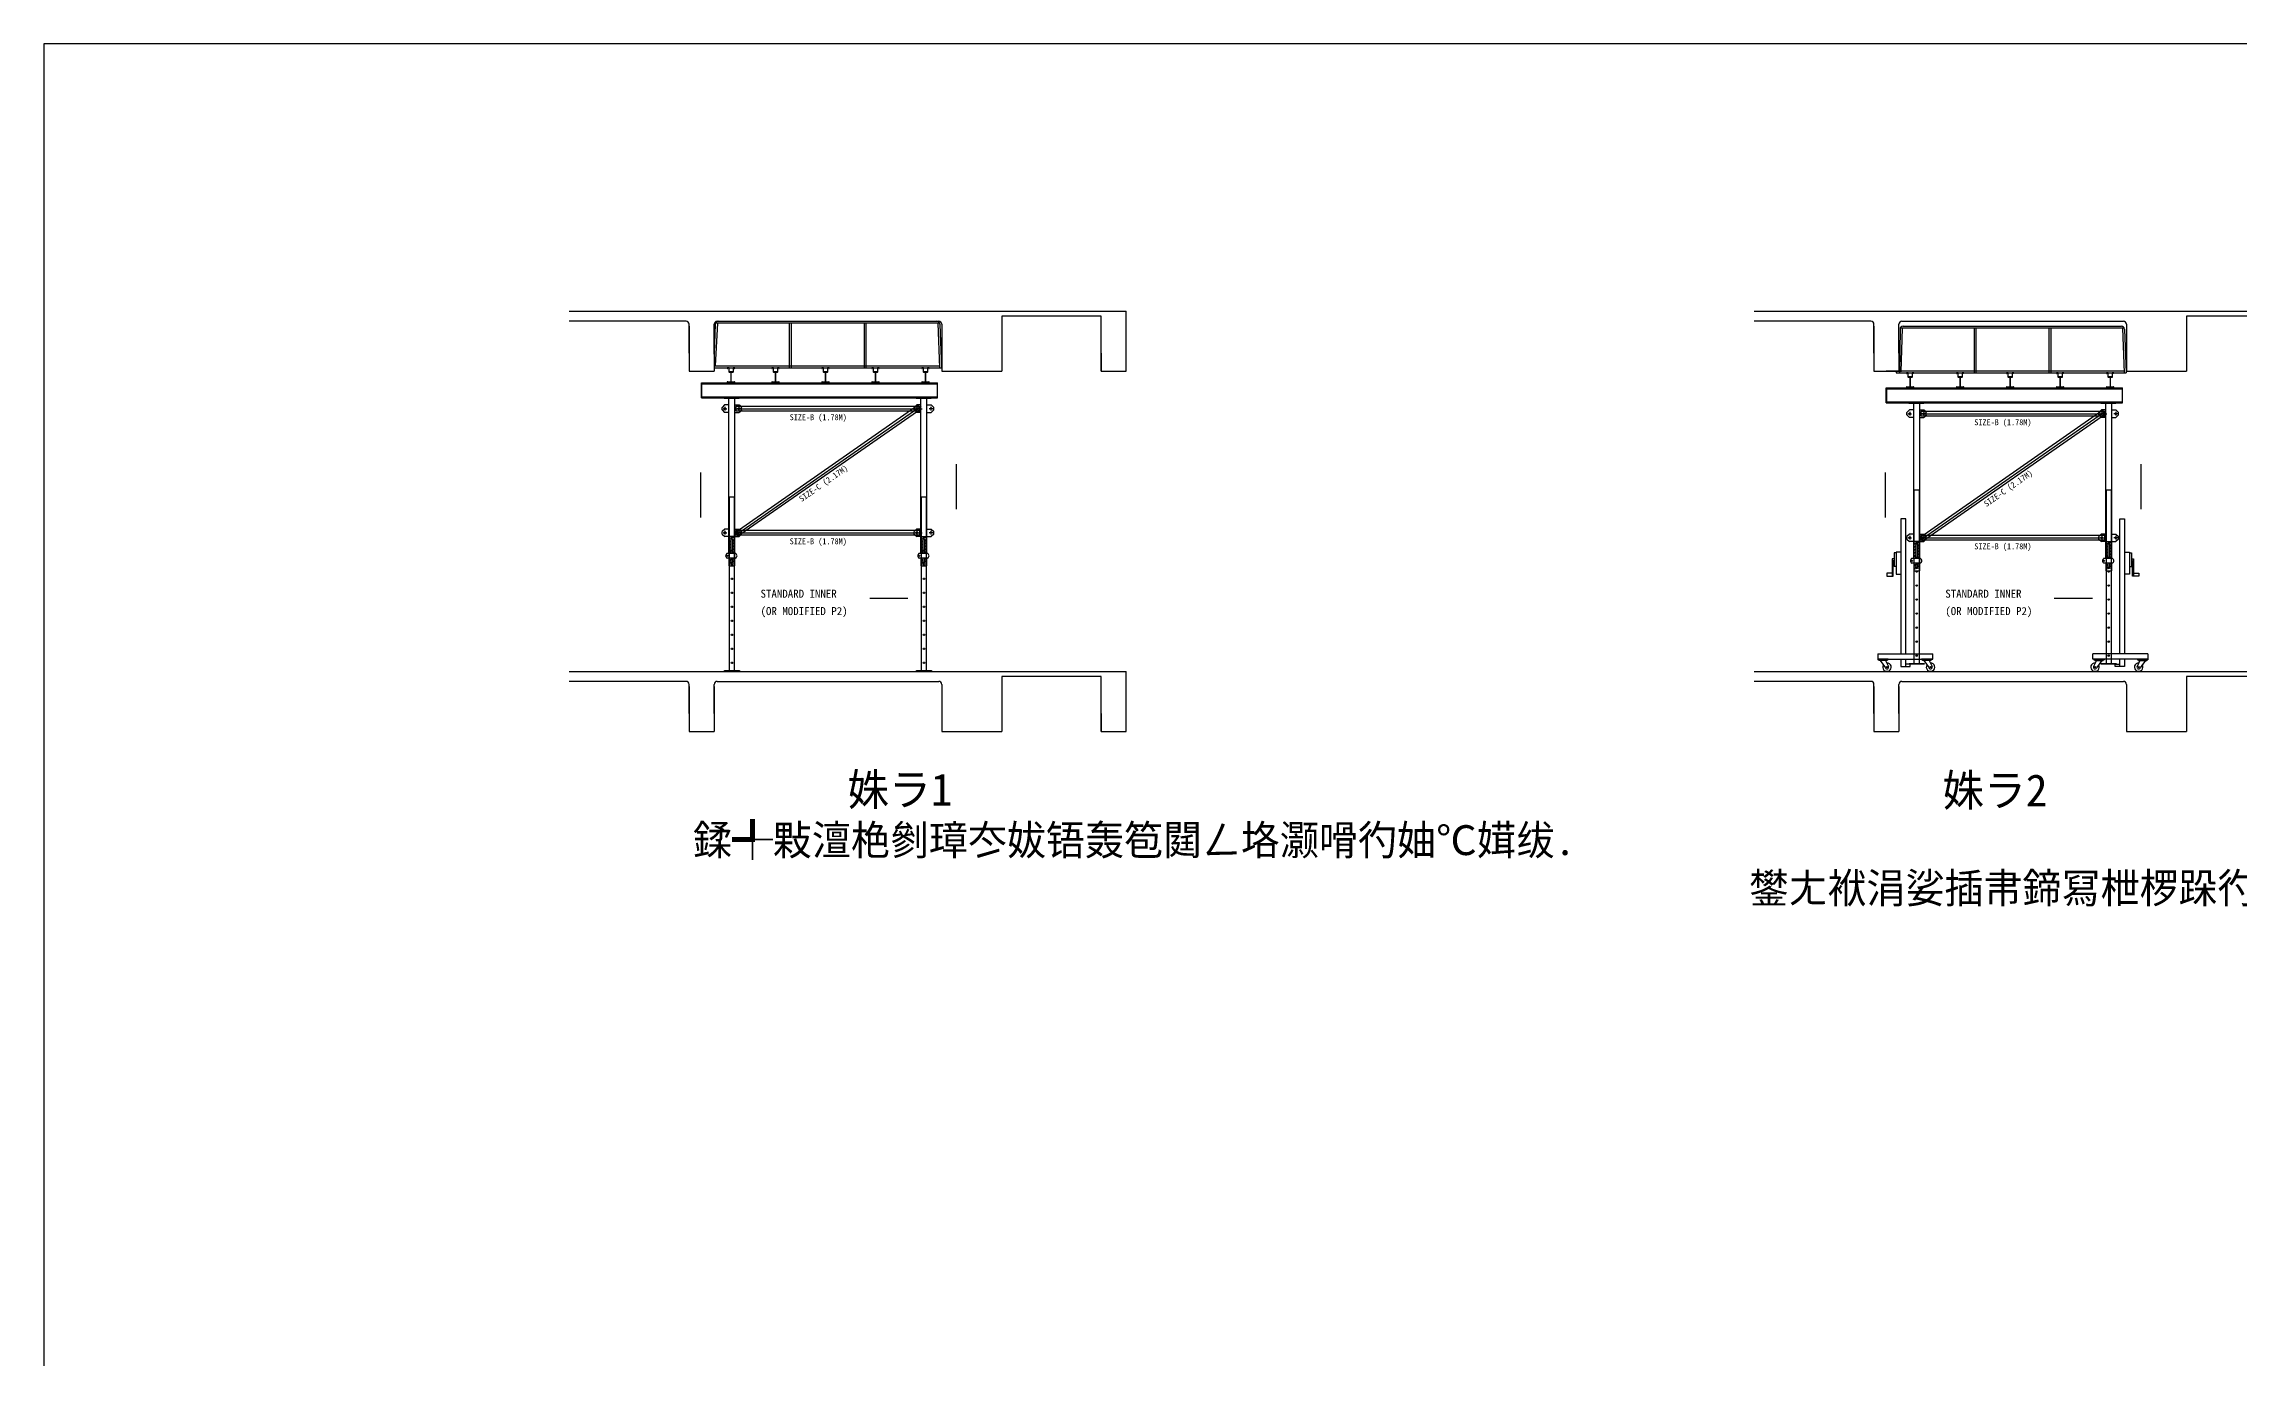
# Model space of a CAD drawing. Header units: metres. Extents: x 0 to 302, y 0 to 210.
# Drawn here: x 0 to 175.5, y 105 to 210 of the extents above; entities that cross this region are included whole.
import ezdxf

# ---------------------------------------------------------------- set-up
doc = ezdxf.new("R2010")
doc.units = ezdxf.units.M
for name, color, linetype in [(' ', 7, 'Continuous'), ('1', 7, 'Continuous'), ('120', 7, 'Continuous'), ('2', 7, 'Continuous'), ('3', 7, 'Continuous'), ('38536', 7, 'Continuous'), ('6', 7, 'Continuous'), ('7', 7, 'Continuous')]:
    doc.layers.add(name, color=color, linetype=linetype)

msp = doc.modelspace()

# ---------------------------------------------------------------- linework, layer by layer
at = {"layer": ' '}
for p, q in [((42.02, 188.63), (86.56, 188.63)), ((51.37, 187.83), (42.02, 187.83)), ((53.85, 187.83), (71.57, 187.83)), ((84.57, 188.23), (76.61, 188.23)), ((76.61, 188.23), (76.61, 183.83)), ((84.57, 183.83), (84.57, 188.23)), ((86.56, 183.83), (86.56, 188.63)), ((136.78, 188.63), (181.32, 188.63)), ((136.78, 188.63), (174.57, 188.63)), ((146.13, 187.83), (136.78, 187.83)), ((148.61, 187.83), (166.33, 187.83)), ((179.33, 188.23), (171.37, 188.23)), ((174.57, 188.23), (171.37, 188.23)), ((171.37, 188.23), (171.37, 183.83)), ((51.61, 185.27), (51.61, 187.59)), ((51.61, 187.43), (51.61, 185.27)), ((53.7, 187.6), (53.6, 185.26)), ((53.61, 185.27), (53.61, 187.59)), ((53.61, 187.43), (53.61, 185.27)), ((53.87, 187.67), (53.69, 184.25)), ((71.81, 187.59), (71.81, 183.83)), ((146.37, 185.27), (146.37, 187.59)), ((146.37, 187.43), (146.37, 185.27)), ((166.57, 187.59), (166.57, 183.83)), ((51.61, 185.27), (51.61, 183.83)), ((53.62, 185.4), (53.6, 184.11)), ((53.6, 185.26), (53.6, 183.83)), ((84.57, 185.27), (84.57, 183.83)), ((146.37, 185.27), (146.37, 183.83)), ((148.37, 185.27), (148.37, 183.83)), ((51.61, 183.83), (53.6, 183.83)), ((53.6, 184.11), (53.73, 184.11)), ((71.81, 183.83), (76.61, 183.83)), ((84.57, 183.83), (86.56, 183.83)), ((146.37, 183.83), (148.36, 183.83)), ((166.57, 183.83), (171.37, 183.83)), ((54.79, 170.61), (54.79, 168.27)), ((55.27, 170.61), (54.79, 170.61)), ((55.27, 168.27), (55.27, 170.61)), ((148.53, 169.36), (148.14, 169.36)), ((148.14, 169.36), (148.14, 167.59)), ((149.55, 170.21), (149.55, 167.87)), ((150.03, 170.21), (149.55, 170.21)), ((150.03, 167.87), (150.03, 170.21)), ((166.42, 169.36), (166.82, 169.36)), ((166.82, 169.36), (166.82, 167.59)), ((54.79, 168.27), (55.27, 168.27)), ((148.14, 167.59), (148.53, 167.59)), ((149.55, 167.87), (150.03, 167.87)), ((166.82, 167.59), (166.42, 167.59)), ((42.02, 159.83), (86.56, 159.83)), ((42.02, 159.83), (79.81, 159.83)), ((86.56, 155.03), (86.56, 159.83)), ((136.78, 159.83), (174.57, 159.83)), ((136.78, 159.83), (181.32, 159.83)), ((136.78, 159.83), (174.57, 159.83)), ((146.69, 161.22), (151.07, 161.22)), ((146.69, 161.22), (146.69, 160.81)), ((146.69, 160.81), (151.07, 160.81)), ((149.28, 160.41), (148.91, 160.41)), ((148.91, 160.21), (149.28, 160.21)), ((149.28, 160.21), (149.28, 160.41)), ((151.07, 160.81), (151.07, 161.22)), ((168.27, 161.22), (163.89, 161.22)), ((163.89, 160.81), (163.89, 161.22)), ((168.27, 160.81), (163.89, 160.81)), ((165.67, 160.21), (165.67, 160.41)), ((165.67, 160.41), (166.04, 160.41)), ((166.04, 160.21), (165.67, 160.21)), ((168.27, 161.22), (168.27, 160.81)), ((51.37, 159.03), (42.02, 159.03)), ((51.61, 156.47), (51.61, 158.79)), ((51.61, 158.63), (51.61, 156.47)), ((53.61, 156.47), (53.61, 158.79)), ((53.61, 156.47), (53.61, 158.79)), ((53.61, 158.63), (53.61, 156.47)), ((53.61, 158.63), (53.61, 156.47)), ((53.61, 158.63), (53.61, 156.47)), ((53.85, 159.03), (71.57, 159.03)), ((53.85, 159.03), (71.57, 159.03)), ((71.81, 158.79), (71.81, 155.03)), ((71.81, 158.79), (71.81, 155.03)), ((84.57, 159.43), (76.61, 159.43)), ((79.81, 159.43), (76.61, 159.43)), ((76.61, 159.43), (76.61, 155.03)), ((84.57, 155.03), (84.57, 159.43)), ((146.13, 159.03), (136.78, 159.03)), ((146.37, 156.47), (146.37, 158.79)), ((146.37, 158.63), (146.37, 156.47)), ((148.37, 156.47), (148.37, 158.79)), ((148.37, 156.47), (148.37, 158.79)), ((148.37, 156.47), (148.37, 158.79)), ((148.37, 156.47), (148.37, 158.79)), ((148.37, 158.63), (148.37, 156.47)), ((148.37, 158.63), (148.37, 156.47)), ((148.37, 158.63), (148.37, 156.47)), ((148.37, 158.63), (148.37, 156.47)), ((148.37, 158.63), (148.37, 156.47)), ((148.61, 159.03), (166.33, 159.03)), ((148.61, 159.03), (166.33, 159.03)), ((148.61, 159.03), (166.33, 159.03)), ((166.57, 158.79), (166.57, 155.03)), ((166.57, 158.79), (166.57, 155.03)), ((166.57, 158.79), (166.57, 155.03)), ((179.33, 159.43), (171.37, 159.43)), ((174.57, 159.43), (171.37, 159.43)), ((174.57, 159.43), (171.37, 159.43)), ((171.37, 159.43), (171.37, 155.03)), ((51.61, 156.47), (51.61, 155.03)), ((53.6, 156.46), (53.6, 155.03)), ((84.57, 156.47), (84.57, 155.03)), ((146.37, 156.47), (146.37, 155.03)), ((148.36, 156.46), (148.36, 155.03)), ((51.61, 155.03), (53.6, 155.03)), ((71.81, 155.03), (76.61, 155.03)), ((84.57, 155.03), (86.56, 155.03)), ((146.37, 155.03), (148.36, 155.03)), ((166.57, 155.03), (171.37, 155.03))]:
    msp.add_line(p, q, dxfattribs=at)
for centre, radius, start, end in [((51.37, 187.59), 0.24, 0, 90), ((53.85, 187.59), 0.24, 90, 180), ((53.94, 187.59), 0.24, 90, 177.14), ((53.94, 187.59), 0.24, 90, 177.85), ((71.57, 187.59), 0.24, 0, 90), ((146.13, 187.59), 0.24, 0, 90), ((148.61, 187.59), 0.24, 90, 180), ((166.33, 187.59), 0.24, 0, 90), ((53.37, 185.27), 0.24, -17.45, 0), ((147.41, 160.17), 0.34, -211.99, 91.5), ((150.9, 160.17), 0.34, -211.99, 91.5), ((164.06, 160.17), 0.34, -271.5, 31.99), ((167.55, 160.17), 0.34, -271.5, 31.99), ((51.37, 158.79), 0.24, 0, 90), ((53.85, 158.79), 0.24, 90, 180), ((71.57, 158.79), 0.24, 0, 90), ((71.57, 158.79), 0.24, 0, 90), ((146.13, 158.79), 0.24, 0, 90), ((148.61, 158.79), 0.24, 90, 180), ((166.33, 158.79), 0.24, 0, 90), ((166.33, 158.79), 0.24, 0, 90), ((166.33, 158.79), 0.24, 0, 90)]:
    msp.add_arc(centre, radius, start, end, dxfattribs=at)
for p, q in [((297, 210), (0, 210)), ((0, 210), (0, 0))]:
    msp.add_line(p, q)
at = {"layer": '1'}
for p, q in [((54.65, 169.27), (55.32, 169.27)), ((55.32, 168.87), (54.65, 168.87)), ((70.01, 169.27), (70.68, 169.27)), ((70.68, 168.87), (70.01, 168.87)), ((149.41, 168.87), (150.08, 168.87)), ((164.77, 168.87), (165.44, 168.87)), ((150.08, 168.47), (149.41, 168.47)), ((165.44, 168.47), (164.77, 168.47))]:
    msp.add_line(p, q, dxfattribs=at)
for centre, start, end in [((54.75, 169.07), 116.26, 243.74), ((55.22, 169.07), -63.74, 63.74), ((70.11, 169.07), 116.26, 243.74), ((70.58, 169.07), -63.74, 63.74), ((149.51, 168.67), 116.26, 243.74), ((149.98, 168.67), -63.74, 63.74), ((164.87, 168.67), 116.26, 243.74), ((165.34, 168.67), -63.74, 63.74)]:
    msp.add_arc(centre, 0.22, start, end, dxfattribs=at)
at = {"layer": '120'}
for p, q in [((55.25, 180.83), (70.24, 180.83)), ((69.94, 181.11), (55.29, 170.91)), ((55.31, 170.72), (70.17, 181.06)), ((55.35, 181), (55.35, 180.66)), ((70.07, 181), (55.35, 181)), ((55.49, 170.63), (70.13, 180.83)), ((70.13, 180.83), (69.94, 181.11)), ((70.07, 180.66), (70.07, 181)), ((55.35, 180.66), (70.07, 180.66)), ((150.01, 180.43), (165, 180.43)), ((164.69, 180.71), (150.05, 170.51)), ((150.07, 170.32), (164.93, 180.66)), ((150.11, 180.6), (150.11, 180.26)), ((164.83, 180.6), (150.11, 180.6)), ((150.11, 180.26), (164.83, 180.26)), ((150.25, 170.23), (164.89, 180.43)), ((164.89, 180.43), (164.69, 180.71)), ((164.83, 180.26), (164.83, 180.6)), ((55.25, 170.91), (70.24, 170.91)), ((55.29, 170.91), (55.49, 170.63)), ((55.35, 171.08), (55.35, 170.74)), ((70.07, 171.08), (55.35, 171.08)), ((55.35, 170.74), (70.07, 170.74)), ((70.07, 170.74), (70.07, 171.08)), ((150.01, 170.51), (165, 170.51)), ((150.05, 170.51), (150.25, 170.23)), ((150.11, 170.68), (150.11, 170.34)), ((164.83, 170.68), (150.11, 170.68)), ((150.11, 170.34), (164.83, 170.34)), ((164.83, 170.34), (164.83, 170.68))]:
    msp.add_line(p, q, dxfattribs=at)
for centre in [(54.47, 180.83), (54.47, 180.83), (55.59, 180.83), (69.83, 180.83), (69.83, 180.83), (69.83, 180.83), (69.84, 180.83), (149.23, 180.43), (149.23, 180.43), (150.35, 180.43), (164.59, 180.43), (164.59, 180.43), (164.59, 180.43), (164.59, 180.43), (54.47, 170.91), (55.59, 170.91), (55.59, 170.91), (69.83, 170.91), (69.83, 170.91), (149.23, 170.51), (150.35, 170.51), (150.35, 170.51), (164.59, 170.51), (164.59, 170.51)]:
    msp.add_circle(centre, 0.07, dxfattribs=at)
at = {"layer": '2'}
for p, q in [((148.91, 172.03), (148.53, 172.03)), ((148.53, 172.03), (148.53, 161.22)), ((148.91, 161.22), (148.91, 172.03)), ((166.04, 161.22), (166.04, 172.03)), ((166.04, 172.03), (166.42, 172.03)), ((166.42, 172.03), (166.42, 161.22)), ((147.99, 168.83), (147.82, 168.83)), ((147.82, 168.83), (147.82, 167.69)), ((147.9, 167.45), (147.9, 168.7)), ((147.9, 168.7), (147.99, 168.7)), ((148.14, 169.31), (147.99, 169.31)), ((147.99, 169.31), (147.99, 168.22)), ((166.82, 169.31), (166.97, 169.31)), ((166.97, 169.31), (166.97, 168.22)), ((166.97, 168.83), (167.13, 168.83)), ((167.05, 168.7), (166.97, 168.7)), ((167.05, 167.45), (167.05, 168.7)), ((167.13, 168.83), (167.13, 167.69)), ((147.82, 167.69), (147.41, 167.69)), ((147.41, 167.69), (147.41, 167.45)), ((147.41, 167.45), (147.9, 167.45)), ((147.82, 167.69), (147.82, 167.45)), ((148.14, 168.22), (147.99, 168.22)), ((166.82, 168.22), (166.97, 168.22)), ((167.55, 167.45), (167.05, 167.45)), ((167.13, 167.69), (167.13, 167.45)), ((167.13, 167.69), (167.55, 167.69)), ((167.55, 167.69), (167.55, 167.45)), ((146.69, 160.81), (146.69, 160.76)), ((147.5, 160.81), (146.69, 160.81)), ((147.5, 160.76), (146.69, 160.76)), ((146.77, 160.76), (146.77, 160.71)), ((147.42, 160.71), (146.77, 160.71)), ((146.88, 160.71), (147.29, 160.11)), ((147.31, 160.71), (147.53, 160.23)), ((147.42, 160.76), (147.42, 160.71)), ((147.5, 160.81), (147.5, 160.76)), ((148.53, 160.81), (148.53, 160.21)), ((148.53, 160.21), (148.91, 160.21)), ((148.91, 160.21), (148.91, 160.81)), ((150.99, 160.81), (150.18, 160.81)), ((150.18, 160.81), (150.18, 160.76)), ((150.99, 160.76), (150.18, 160.76)), ((150.26, 160.76), (150.26, 160.71)), ((150.91, 160.71), (150.26, 160.71)), ((150.36, 160.71), (150.78, 160.11)), ((150.8, 160.71), (151.02, 160.23)), ((150.91, 160.76), (150.91, 160.71)), ((150.99, 160.81), (150.99, 160.76)), ((164.16, 160.71), (163.94, 160.23)), ((163.97, 160.81), (164.78, 160.81)), ((163.97, 160.81), (163.97, 160.76)), ((163.97, 160.76), (164.78, 160.76)), ((164.05, 160.76), (164.05, 160.71)), ((164.05, 160.71), (164.7, 160.71)), ((164.59, 160.71), (164.18, 160.11)), ((164.7, 160.76), (164.7, 160.71)), ((164.78, 160.81), (164.78, 160.76)), ((166.04, 160.21), (166.04, 160.81)), ((166.42, 160.21), (166.04, 160.21)), ((166.42, 160.81), (166.42, 160.21)), ((167.65, 160.71), (167.42, 160.23)), ((167.46, 160.81), (167.46, 160.76)), ((167.46, 160.81), (168.27, 160.81)), ((167.46, 160.76), (168.27, 160.76)), ((167.54, 160.76), (167.54, 160.71)), ((167.54, 160.71), (168.19, 160.71)), ((168.08, 160.71), (167.67, 160.11)), ((168.19, 160.76), (168.19, 160.71)), ((168.27, 160.81), (168.27, 160.76))]:
    msp.add_line(p, q, dxfattribs=at)
for centre in [(147.41, 160.17), (150.9, 160.17), (164.06, 160.17), (167.55, 160.17)]:
    msp.add_circle(centre, 0.04, dxfattribs=at)
for centre, radius, start, end in [((147.41, 160.17), 0.14, -153.71, 26.29), ((150.9, 160.17), 0.14, -153.71, 26.29), ((164.06, 160.17), 0.14, 153.71, 333.71), ((167.55, 160.17), 0.14, 153.71, 333.71), ((53.85, 158.79), 0.24, 90, 180), ((148.61, 158.79), 0.24, 90, 180), ((148.61, 158.79), 0.24, 90, 180)]:
    msp.add_arc(centre, radius, start, end, dxfattribs=at)
at = {"layer": '3'}
for p, q in [((53.94, 187.83), (71.42, 187.83)), ((71.65, 187.67), (53.71, 187.67)), ((59.62, 187.67), (59.62, 184.11)), ((59.76, 187.67), (59.76, 184.11)), ((65.6, 187.67), (65.6, 184.11)), ((65.75, 187.67), (65.75, 184.11)), ((71.49, 187.66), (71.63, 184.11)), ((71.65, 187.6), (71.79, 184.11)), ((148.46, 187.2), (148.42, 183.71)), ((166.41, 187.27), (148.47, 187.27)), ((148.63, 187.27), (148.52, 183.79)), ((148.7, 187.43), (166.17, 187.43)), ((154.38, 187.27), (154.38, 183.71)), ((154.52, 187.27), (154.52, 183.71)), ((160.36, 187.27), (160.36, 183.71)), ((160.51, 187.27), (160.51, 183.71)), ((166.25, 187.26), (166.38, 183.71)), ((166.41, 187.2), (166.54, 183.71)), ((53.6, 184.25), (71.62, 184.25)), ((53.73, 184.11), (71.79, 184.11)), ((147.35, 183.85), (166.38, 183.85)), ((148.16, 183.83), (148.16, 183.71)), ((148.16, 183.71), (148.49, 183.71)), ((148.49, 183.71), (166.54, 183.71)), ((55.22, 173.75), (54.84, 173.75)), ((70.58, 173.75), (70.2, 173.75)), ((149.98, 174.33), (149.6, 174.33)), ((165.34, 174.33), (164.96, 174.33))]:
    msp.add_line(p, q, dxfattribs=at)
for centre, start, end in [((71.42, 187.59), 2.15, 90), ((148.7, 187.19), 90, 177.14), ((148.7, 187.19), 90, 177.85), ((166.17, 187.19), 2.15, 90)]:
    msp.add_arc(centre, 0.24, start, end, dxfattribs=at)
at = {"layer": '38536'}
for p, q in [((148.37, 185.27), (148.37, 187.59)), ((54.45, 181.13), (54.25, 180.93)), ((54.25, 180.73), (54.25, 180.93)), ((54.32, 180.83), (54.62, 180.83)), ((54.79, 181.13), (54.45, 181.13)), ((54.47, 180.98), (54.47, 180.68)), ((54.79, 180.53), (54.79, 181.13)), ((55.27, 180.53), (55.27, 181.13)), ((55.27, 181.13), (55.61, 181.13)), ((55.74, 180.83), (55.44, 180.83)), ((55.74, 180.83), (55.44, 180.83)), ((55.59, 180.98), (55.59, 180.68)), ((55.59, 180.98), (55.59, 180.68)), ((55.61, 181.13), (55.81, 180.93)), ((55.81, 180.73), (55.81, 180.93)), ((69.81, 181.13), (69.61, 180.93)), ((69.61, 180.73), (69.61, 180.93)), ((69.68, 180.83), (69.98, 180.83)), ((70.15, 181.13), (69.81, 181.13)), ((69.83, 180.98), (69.83, 180.68)), ((70.15, 180.53), (70.15, 181.13)), ((70.63, 180.53), (70.63, 181.13)), ((70.63, 181.13), (70.97, 181.13)), ((71.1, 180.83), (70.8, 180.83)), ((71.1, 180.83), (70.8, 180.83)), ((70.95, 180.98), (70.95, 180.68)), ((70.95, 180.98), (70.95, 180.68)), ((70.97, 181.13), (71.17, 180.93)), ((71.17, 180.73), (71.17, 180.93)), ((54.25, 180.73), (54.45, 180.53)), ((54.79, 180.53), (54.45, 180.53)), ((55.27, 180.53), (55.61, 180.53)), ((55.81, 180.73), (55.61, 180.53)), ((69.61, 180.73), (69.81, 180.53)), ((70.15, 180.53), (69.81, 180.53)), ((70.63, 180.53), (70.97, 180.53)), ((71.17, 180.73), (70.97, 180.53)), ((149.21, 180.73), (149.01, 180.53)), ((149.01, 180.33), (149.01, 180.53)), ((149.01, 180.33), (149.21, 180.13)), ((149.08, 180.43), (149.38, 180.43)), ((149.55, 180.73), (149.21, 180.73)), ((149.55, 180.13), (149.21, 180.13)), ((149.23, 180.58), (149.23, 180.28)), ((149.55, 180.13), (149.55, 180.73)), ((150.03, 180.13), (150.03, 180.73)), ((150.03, 180.73), (150.36, 180.73)), ((150.03, 180.13), (150.36, 180.13)), ((150.5, 180.43), (150.19, 180.43)), ((150.5, 180.43), (150.19, 180.43)), ((150.35, 180.58), (150.35, 180.28)), ((150.35, 180.58), (150.35, 180.28)), ((150.36, 180.73), (150.56, 180.53)), ((150.56, 180.33), (150.36, 180.13)), ((150.56, 180.33), (150.56, 180.53)), ((164.57, 180.73), (164.37, 180.53)), ((164.37, 180.33), (164.37, 180.53)), ((164.37, 180.33), (164.57, 180.13)), ((164.44, 180.43), (164.74, 180.43)), ((164.91, 180.73), (164.57, 180.73)), ((164.91, 180.13), (164.57, 180.13)), ((164.59, 180.58), (164.59, 180.28)), ((164.91, 180.13), (164.91, 180.73)), ((165.39, 180.13), (165.39, 180.73)), ((165.39, 180.73), (165.72, 180.73)), ((165.39, 180.13), (165.72, 180.13)), ((165.86, 180.43), (165.55, 180.43)), ((165.86, 180.43), (165.55, 180.43)), ((165.71, 180.58), (165.71, 180.28)), ((165.71, 180.58), (165.71, 180.28)), ((165.72, 180.73), (165.92, 180.53)), ((165.92, 180.33), (165.72, 180.13)), ((165.92, 180.33), (165.92, 180.53)), ((54.46, 171.21), (54.26, 171.01)), ((54.26, 170.81), (54.26, 171.01)), ((54.26, 170.81), (54.46, 170.61)), ((54.32, 170.91), (54.63, 170.91)), ((54.79, 171.21), (54.46, 171.21)), ((54.79, 170.61), (54.46, 170.61)), ((54.47, 171.06), (54.47, 170.76)), ((54.79, 170.61), (54.79, 171.21)), ((55.27, 171.21), (55.61, 171.21)), ((55.27, 170.61), (55.27, 171.21)), ((55.27, 170.61), (55.61, 170.61)), ((55.74, 170.91), (55.44, 170.91)), ((55.74, 170.91), (55.44, 170.91)), ((55.59, 171.06), (55.59, 170.76)), ((55.59, 171.06), (55.59, 170.76)), ((55.61, 171.21), (55.81, 171.01)), ((55.81, 170.81), (55.61, 170.61)), ((55.81, 170.81), (55.81, 171.01)), ((69.82, 171.21), (69.62, 171.01)), ((69.62, 170.81), (69.62, 171.01)), ((69.62, 170.81), (69.82, 170.61)), ((69.68, 170.91), (69.99, 170.91)), ((70.15, 171.21), (69.82, 171.21)), ((70.15, 170.61), (69.82, 170.61)), ((69.83, 171.06), (69.83, 170.76)), ((70.15, 170.61), (70.15, 171.21)), ((70.63, 170.61), (70.63, 171.21)), ((70.63, 171.21), (70.97, 171.21)), ((70.63, 170.61), (70.97, 170.61)), ((71.1, 170.91), (70.8, 170.91)), ((71.1, 170.91), (70.8, 170.91)), ((70.95, 171.06), (70.95, 170.76)), ((70.95, 171.06), (70.95, 170.76)), ((70.97, 171.21), (71.17, 171.01)), ((71.17, 170.81), (70.97, 170.61)), ((71.17, 170.81), (71.17, 171.01)), ((149.21, 170.81), (149.01, 170.61)), ((149.01, 170.41), (149.01, 170.61)), ((149.01, 170.41), (149.21, 170.21)), ((149.08, 170.51), (149.38, 170.51)), ((149.55, 170.81), (149.21, 170.81)), ((149.23, 170.66), (149.23, 170.36)), ((149.55, 170.21), (149.55, 170.81)), ((150.03, 170.81), (150.36, 170.81)), ((150.03, 170.21), (150.03, 170.81)), ((150.5, 170.51), (150.19, 170.51)), ((150.5, 170.51), (150.19, 170.51)), ((150.35, 170.66), (150.35, 170.36)), ((150.35, 170.66), (150.35, 170.36)), ((150.36, 170.81), (150.56, 170.61)), ((150.56, 170.41), (150.36, 170.21)), ((150.56, 170.41), (150.56, 170.61)), ((164.57, 170.81), (164.37, 170.61)), ((164.37, 170.41), (164.37, 170.61)), ((164.37, 170.41), (164.57, 170.21)), ((164.44, 170.51), (164.74, 170.51)), ((164.91, 170.81), (164.57, 170.81)), ((164.59, 170.66), (164.59, 170.36)), ((164.91, 170.21), (164.91, 170.81)), ((165.39, 170.21), (165.39, 170.81)), ((165.39, 170.81), (165.72, 170.81)), ((165.86, 170.51), (165.55, 170.51)), ((165.86, 170.51), (165.55, 170.51)), ((165.71, 170.66), (165.71, 170.36)), ((165.71, 170.66), (165.71, 170.36)), ((165.72, 170.81), (165.92, 170.61)), ((165.92, 170.41), (165.72, 170.21)), ((165.92, 170.41), (165.92, 170.61)), ((149.55, 170.21), (149.21, 170.21)), ((150.03, 170.21), (150.36, 170.21)), ((164.91, 170.21), (164.57, 170.21)), ((165.39, 170.21), (165.72, 170.21))]:
    msp.add_line(p, q, dxfattribs=at)
for centre in [(54.47, 180.83), (55.59, 180.83), (55.59, 180.83), (69.83, 180.83), (70.95, 180.83), (70.95, 180.83), (149.23, 180.43), (150.35, 180.43), (150.35, 180.43), (164.59, 180.43), (165.71, 180.43), (165.71, 180.43), (54.47, 170.91), (55.59, 170.91), (55.59, 170.91), (55.59, 170.91), (69.83, 170.91), (70.95, 170.91), (70.95, 170.91), (70.95, 170.91), (149.23, 170.51), (150.35, 170.51), (150.35, 170.51), (150.35, 170.51), (164.59, 170.51), (165.71, 170.51), (165.71, 170.51), (165.71, 170.51)]:
    msp.add_circle(centre, 0.07, dxfattribs=at)
at = {"layer": '6'}
for points in [[(69.1, 165.65), (66.05, 165.65)], [(163.86, 165.65), (160.8, 165.65)]]:
    msp.add_lwpolyline(points, dxfattribs=at)
at = {"layer": '7'}
for p, q in [((52.59, 182.91), (71.48, 182.91)), ((52.59, 181.71), (52.59, 182.91)), ((52.59, 182.82), (71.48, 182.82)), ((52.61, 182.91), (52.61, 181.71)), ((54.8, 184.11), (54.66, 184.11)), ((54.66, 184.11), (54.66, 184.05)), ((54.66, 184.05), (54.69, 184.05)), ((54.7, 182.97), (54.66, 182.97)), ((54.66, 182.97), (54.66, 182.91)), ((54.66, 182.91), (55.26, 182.91)), ((54.69, 184.05), (54.69, 184.07)), ((54.7, 182.95), (54.7, 182.97)), ((54.71, 184.09), (54.76, 184.09)), ((54.94, 182.94), (54.71, 182.94)), ((54.78, 184.07), (54.78, 183.79)), ((54.8, 183.8), (54.8, 184.11)), ((54.8, 184.11), (55.13, 184.11)), ((54.81, 183.76), (54.94, 183.76)), ((55.11, 183.78), (54.82, 183.78)), ((54.95, 183.74), (54.95, 182.95)), ((54.98, 182.95), (54.98, 183.74)), ((54.99, 183.76), (55.12, 183.76)), ((55.22, 182.94), (54.99, 182.94)), ((55.26, 184.11), (55.13, 184.11)), ((55.13, 184.11), (55.13, 183.8)), ((55.15, 183.79), (55.15, 184.07)), ((55.17, 184.09), (55.22, 184.09)), ((55.26, 182.97), (55.23, 182.97)), ((55.23, 182.97), (55.23, 182.95)), ((55.24, 184.07), (55.24, 184.05)), ((55.24, 184.05), (55.26, 184.05)), ((55.26, 184.05), (55.26, 184.11)), ((55.26, 182.91), (55.26, 182.97)), ((58.35, 184.11), (58.21, 184.11)), ((58.21, 184.11), (58.21, 184.05)), ((58.21, 184.05), (58.24, 184.05)), ((58.25, 182.97), (58.21, 182.97)), ((58.21, 182.97), (58.21, 182.91)), ((58.21, 182.91), (58.81, 182.91)), ((58.24, 184.05), (58.24, 184.07)), ((58.25, 184.09), (58.31, 184.09)), ((58.25, 182.95), (58.25, 182.97)), ((58.48, 182.94), (58.26, 182.94)), ((58.32, 184.07), (58.32, 183.79)), ((58.35, 183.8), (58.35, 184.11)), ((58.35, 184.11), (58.68, 184.11)), ((58.36, 183.76), (58.48, 183.76)), ((58.66, 183.78), (58.37, 183.78)), ((58.5, 183.74), (58.5, 182.95)), ((58.53, 182.95), (58.53, 183.74)), ((58.54, 183.76), (58.67, 183.76)), ((58.77, 182.94), (58.54, 182.94)), ((58.81, 184.11), (58.68, 184.11)), ((58.68, 184.11), (58.68, 183.8)), ((58.7, 183.79), (58.7, 184.07)), ((58.72, 184.09), (58.77, 184.09)), ((58.81, 182.97), (58.78, 182.97)), ((58.78, 182.97), (58.78, 182.95)), ((58.79, 184.07), (58.79, 184.05)), ((58.79, 184.05), (58.81, 184.05)), ((58.81, 184.05), (58.81, 184.11)), ((58.81, 182.91), (58.81, 182.97)), ((62.35, 184.11), (62.21, 184.11)), ((62.21, 184.11), (62.21, 184.05)), ((62.21, 184.05), (62.24, 184.05)), ((62.25, 182.97), (62.21, 182.97)), ((62.21, 182.97), (62.21, 182.91)), ((62.21, 182.91), (62.81, 182.91)), ((62.24, 184.05), (62.24, 184.07)), ((62.25, 184.09), (62.31, 184.09)), ((62.25, 182.95), (62.25, 182.97)), ((62.48, 182.94), (62.26, 182.94)), ((62.32, 184.07), (62.32, 183.79)), ((62.35, 183.8), (62.35, 184.11)), ((62.35, 184.11), (62.68, 184.11)), ((62.36, 183.76), (62.48, 183.76)), ((62.66, 183.78), (62.37, 183.78)), ((62.5, 183.74), (62.5, 182.95)), ((62.53, 182.95), (62.53, 183.74)), ((62.54, 183.76), (62.67, 183.76)), ((62.77, 182.94), (62.54, 182.94)), ((62.81, 184.11), (62.68, 184.11)), ((62.68, 184.11), (62.68, 183.8)), ((62.7, 183.79), (62.7, 184.07)), ((62.72, 184.09), (62.77, 184.09)), ((62.81, 182.97), (62.78, 182.97)), ((62.78, 182.97), (62.78, 182.95)), ((62.79, 184.07), (62.79, 184.05)), ((62.79, 184.05), (62.81, 184.05)), ((62.81, 184.05), (62.81, 184.11)), ((62.81, 182.91), (62.81, 182.97)), ((66.35, 184.11), (66.21, 184.11)), ((66.21, 184.11), (66.21, 184.05)), ((66.21, 184.05), (66.24, 184.05)), ((66.25, 182.97), (66.21, 182.97)), ((66.21, 182.97), (66.21, 182.91)), ((66.21, 182.91), (66.81, 182.91)), ((66.24, 184.05), (66.24, 184.07)), ((66.25, 184.09), (66.31, 184.09)), ((66.25, 182.95), (66.25, 182.97)), ((66.48, 182.94), (66.26, 182.94)), ((66.32, 184.07), (66.32, 183.79)), ((66.35, 183.8), (66.35, 184.11)), ((66.35, 184.11), (66.68, 184.11)), ((66.36, 183.76), (66.48, 183.76)), ((66.66, 183.78), (66.37, 183.78)), ((66.5, 183.74), (66.5, 182.95)), ((66.53, 182.95), (66.53, 183.74)), ((66.54, 183.76), (66.67, 183.76)), ((66.76, 182.94), (66.54, 182.94)), ((66.81, 184.11), (66.68, 184.11)), ((66.68, 184.11), (66.68, 183.8)), ((66.7, 183.79), (66.7, 184.07)), ((66.72, 184.09), (66.77, 184.09)), ((66.81, 182.97), (66.78, 182.97)), ((66.78, 182.97), (66.78, 182.95)), ((66.79, 184.07), (66.79, 184.05)), ((66.79, 184.05), (66.81, 184.05)), ((66.81, 184.05), (66.81, 184.11)), ((66.81, 182.91), (66.81, 182.97)), ((70.35, 184.11), (70.21, 184.11)), ((70.21, 184.11), (70.21, 184.05)), ((70.21, 184.05), (70.24, 184.05)), ((70.25, 182.97), (70.21, 182.97)), ((70.21, 182.97), (70.21, 182.91)), ((70.21, 182.91), (70.81, 182.91)), ((70.24, 184.05), (70.24, 184.07)), ((70.25, 184.09), (70.31, 184.09)), ((70.25, 182.95), (70.25, 182.97)), ((70.48, 182.94), (70.26, 182.94)), ((70.32, 184.07), (70.32, 183.79)), ((70.35, 183.8), (70.35, 184.11)), ((70.35, 184.11), (70.68, 184.11)), ((70.36, 183.76), (70.48, 183.76)), ((70.66, 183.78), (70.37, 183.78)), ((70.5, 183.74), (70.5, 182.95)), ((70.53, 182.95), (70.53, 183.74)), ((70.54, 183.76), (70.67, 183.76)), ((70.76, 182.94), (70.54, 182.94)), ((70.81, 184.11), (70.68, 184.11)), ((70.68, 184.11), (70.68, 183.8)), ((70.7, 183.79), (70.7, 184.07)), ((70.72, 184.09), (70.77, 184.09)), ((70.81, 182.97), (70.78, 182.97)), ((70.78, 182.97), (70.78, 182.95)), ((70.79, 184.07), (70.79, 184.05)), ((70.79, 184.05), (70.81, 184.05)), ((70.81, 184.05), (70.81, 184.11)), ((70.81, 182.91), (70.81, 182.97)), ((71.48, 181.71), (71.48, 182.91)), ((149.11, 183.71), (148.97, 183.71)), ((148.97, 183.71), (148.97, 183.65)), ((148.97, 183.65), (149, 183.65)), ((149, 182.57), (148.97, 182.57)), ((148.97, 182.57), (148.97, 182.51)), ((149, 183.65), (149, 183.67)), ((149, 182.55), (149, 182.57)), ((149.01, 183.69), (149.07, 183.69)), ((149.24, 182.54), (149.02, 182.54)), ((149.08, 183.67), (149.08, 183.39)), ((149.11, 183.4), (149.11, 183.71)), ((149.11, 183.71), (149.43, 183.71)), ((149.11, 183.36), (149.24, 183.36)), ((149.42, 183.38), (149.12, 183.38)), ((149.26, 183.34), (149.26, 182.55)), ((149.28, 182.55), (149.28, 183.34)), ((149.3, 183.36), (149.43, 183.36)), ((149.52, 182.54), (149.3, 182.54)), ((149.57, 183.71), (149.43, 183.71)), ((149.43, 183.71), (149.43, 183.4)), ((149.46, 183.39), (149.46, 183.67)), ((149.48, 183.69), (149.53, 183.69)), ((149.57, 182.57), (149.54, 182.57)), ((149.54, 182.57), (149.54, 182.55)), ((149.55, 183.67), (149.55, 183.65)), ((149.55, 183.65), (149.57, 183.65)), ((149.57, 183.65), (149.57, 183.71)), ((149.57, 182.51), (149.57, 182.57)), ((153.11, 183.71), (152.97, 183.71)), ((152.97, 183.71), (152.97, 183.65)), ((152.97, 183.65), (153, 183.65)), ((153, 182.57), (152.97, 182.57)), ((152.97, 182.57), (152.97, 182.51)), ((153, 183.65), (153, 183.67)), ((153, 182.55), (153, 182.57)), ((153.01, 183.69), (153.07, 183.69)), ((153.24, 182.54), (153.02, 182.54)), ((153.08, 183.67), (153.08, 183.39)), ((153.11, 183.4), (153.11, 183.71)), ((153.11, 183.71), (153.43, 183.71)), ((153.11, 183.36), (153.24, 183.36)), ((153.42, 183.38), (153.12, 183.38)), ((153.26, 183.34), (153.26, 182.55)), ((153.28, 182.55), (153.28, 183.34)), ((153.3, 183.36), (153.43, 183.36)), ((153.52, 182.54), (153.3, 182.54)), ((153.57, 183.71), (153.43, 183.71)), ((153.43, 183.71), (153.43, 183.4)), ((153.46, 183.39), (153.46, 183.67)), ((153.48, 183.69), (153.53, 183.69)), ((153.57, 182.57), (153.54, 182.57)), ((153.54, 182.57), (153.54, 182.55)), ((153.55, 183.67), (153.55, 183.65)), ((153.55, 183.65), (153.57, 183.65)), ((153.57, 183.65), (153.57, 183.71)), ((153.57, 182.51), (153.57, 182.57)), ((157.11, 183.71), (156.97, 183.71)), ((156.97, 183.71), (156.97, 183.65)), ((156.97, 183.65), (157, 183.65)), ((157, 182.57), (156.97, 182.57)), ((156.97, 182.57), (156.97, 182.51)), ((157, 183.65), (157, 183.67)), ((157, 182.55), (157, 182.57)), ((157.01, 183.69), (157.07, 183.69)), ((157.24, 182.54), (157.02, 182.54)), ((157.08, 183.67), (157.08, 183.39)), ((157.11, 183.4), (157.11, 183.71)), ((157.11, 183.71), (157.43, 183.71)), ((157.11, 183.36), (157.24, 183.36)), ((157.42, 183.38), (157.12, 183.38)), ((157.26, 183.34), (157.26, 182.55)), ((157.28, 182.55), (157.28, 183.34)), ((157.3, 183.36), (157.43, 183.36)), ((157.52, 182.54), (157.3, 182.54)), ((157.57, 183.71), (157.43, 183.71)), ((157.43, 183.71), (157.43, 183.4)), ((157.46, 183.39), (157.46, 183.67)), ((157.48, 183.69), (157.53, 183.69)), ((157.57, 182.57), (157.54, 182.57)), ((157.54, 182.57), (157.54, 182.55)), ((157.55, 183.67), (157.55, 183.65)), ((157.55, 183.65), (157.57, 183.65)), ((157.57, 183.65), (157.57, 183.71)), ((157.57, 182.51), (157.57, 182.57)), ((161.11, 183.71), (160.97, 183.71)), ((160.97, 183.71), (160.97, 183.65)), ((160.97, 183.65), (161, 183.65)), ((161, 182.57), (160.97, 182.57)), ((160.97, 182.57), (160.97, 182.51)), ((161, 183.65), (161, 183.67)), ((161, 182.55), (161, 182.57)), ((161.01, 183.69), (161.07, 183.69)), ((161.24, 182.54), (161.02, 182.54)), ((161.08, 183.67), (161.08, 183.39)), ((161.11, 183.4), (161.11, 183.71)), ((161.11, 183.71), (161.43, 183.71)), ((161.11, 183.36), (161.24, 183.36)), ((161.42, 183.38), (161.12, 183.38)), ((161.26, 183.34), (161.26, 182.55)), ((161.28, 182.55), (161.28, 183.34)), ((161.3, 183.36), (161.43, 183.36)), ((161.52, 182.54), (161.3, 182.54)), ((161.57, 183.71), (161.43, 183.71)), ((161.43, 183.71), (161.43, 183.4)), ((161.46, 183.39), (161.46, 183.67)), ((161.48, 183.69), (161.53, 183.69)), ((161.57, 182.57), (161.54, 182.57)), ((161.54, 182.57), (161.54, 182.55)), ((161.55, 183.67), (161.55, 183.65)), ((161.55, 183.65), (161.57, 183.65)), ((161.57, 183.65), (161.57, 183.71)), ((161.57, 182.51), (161.57, 182.57)), ((165.11, 183.71), (164.97, 183.71)), ((164.97, 183.71), (164.97, 183.65)), ((164.97, 183.65), (165, 183.65)), ((165, 182.57), (164.97, 182.57)), ((164.97, 182.57), (164.97, 182.51)), ((165, 183.65), (165, 183.67)), ((165, 182.55), (165, 182.57)), ((165.01, 183.69), (165.07, 183.69)), ((165.24, 182.54), (165.02, 182.54)), ((165.08, 183.67), (165.08, 183.39)), ((165.11, 183.4), (165.11, 183.71)), ((165.11, 183.71), (165.43, 183.71)), ((165.11, 183.36), (165.24, 183.36)), ((165.42, 183.38), (165.12, 183.38)), ((165.26, 183.34), (165.26, 182.55)), ((165.28, 182.55), (165.28, 183.34)), ((165.3, 183.36), (165.43, 183.36)), ((165.52, 182.54), (165.3, 182.54)), ((165.57, 183.71), (165.43, 183.71)), ((165.43, 183.71), (165.43, 183.4)), ((165.46, 183.39), (165.46, 183.67)), ((165.48, 183.69), (165.53, 183.69)), ((165.57, 182.57), (165.54, 182.57)), ((165.54, 182.57), (165.54, 182.55)), ((165.55, 183.67), (165.55, 183.65)), ((165.55, 183.65), (165.57, 183.65)), ((165.57, 183.65), (165.57, 183.71)), ((165.57, 182.51), (165.57, 182.57)), ((52.59, 181.78), (71.48, 181.78)), ((52.59, 181.71), (71.48, 181.71)), ((54.42, 181.65), (54.42, 181.71)), ((54.42, 181.71), (55.62, 181.71)), ((55.62, 181.65), (54.42, 181.65)), ((54.79, 169.27), (54.79, 181.65)), ((55.27, 169.27), (55.27, 181.65)), ((55.62, 181.71), (55.62, 181.65)), ((69.78, 181.65), (69.78, 181.71)), ((69.78, 181.71), (70.98, 181.71)), ((70.98, 181.65), (69.78, 181.65)), ((70.15, 169.27), (70.15, 181.65)), ((70.63, 169.27), (70.63, 181.65)), ((70.98, 181.71), (70.98, 181.65)), ((147.35, 182.51), (166.24, 182.51)), ((147.35, 181.31), (147.35, 182.51)), ((147.35, 182.42), (166.24, 182.42)), ((147.35, 181.38), (166.24, 181.38)), ((147.35, 181.31), (166.24, 181.31)), ((147.37, 182.51), (147.37, 181.31)), ((148.97, 182.51), (149.57, 182.51)), ((149.17, 181.25), (149.17, 181.31)), ((149.17, 181.31), (150.37, 181.31)), ((150.37, 181.25), (149.17, 181.25)), ((149.55, 168.87), (149.55, 181.25)), ((150.03, 168.87), (150.03, 181.25)), ((150.37, 181.31), (150.37, 181.25)), ((152.97, 182.51), (153.57, 182.51)), ((156.97, 182.51), (157.57, 182.51)), ((160.97, 182.51), (161.57, 182.51)), ((164.53, 181.25), (164.53, 181.31)), ((164.53, 181.31), (165.73, 181.31)), ((165.73, 181.25), (164.53, 181.25)), ((164.91, 168.87), (164.91, 181.25)), ((164.97, 182.51), (165.57, 182.51)), ((165.39, 168.87), (165.39, 181.25)), ((165.73, 181.31), (165.73, 181.25)), ((166.24, 181.31), (166.24, 182.51)), ((52.52, 175.73), (52.52, 172.13)), ((72.97, 176.39), (72.97, 172.79)), ((147.28, 175.73), (147.28, 172.13)), ((167.72, 176.39), (167.72, 172.79)), ((54.84, 159.89), (54.84, 173.75)), ((55.22, 173.75), (55.22, 159.89)), ((70.2, 159.89), (70.2, 173.75)), ((70.58, 173.75), (70.58, 159.89)), ((149.6, 160.47), (149.6, 174.33)), ((149.98, 174.33), (149.98, 160.47)), ((164.96, 160.47), (164.96, 174.33)), ((165.34, 174.33), (165.34, 160.47)), ((54.79, 170.61), (55.27, 170.61)), ((55.27, 170.55), (54.79, 170.42)), ((54.95, 170.35), (54.87, 170.32)), ((54.95, 170.33), (54.95, 169.27)), ((55.04, 170.4), (55.02, 170.4)), ((55.19, 170.41), (55.08, 170.38)), ((55.11, 169.27), (55.11, 170.33)), ((55.27, 170.31), (55.11, 170.27)), ((70.15, 170.61), (70.63, 170.61)), ((70.63, 170.55), (70.15, 170.42)), ((70.31, 170.35), (70.23, 170.32)), ((70.31, 170.33), (70.31, 169.27)), ((70.4, 170.4), (70.38, 170.4)), ((70.55, 170.41), (70.44, 170.38)), ((70.47, 169.27), (70.47, 170.33)), ((70.63, 170.31), (70.47, 170.27)), ((54.95, 170.22), (54.79, 170.18)), ((54.95, 169.98), (54.79, 169.94)), ((54.95, 169.74), (54.79, 169.7)), ((54.95, 169.5), (54.79, 169.45)), ((54.79, 168.87), (54.79, 168.27)), ((54.95, 168.77), (54.79, 168.73)), ((55.27, 168.62), (54.79, 168.48)), ((54.95, 170.1), (54.87, 170.08)), ((54.95, 169.86), (54.87, 169.84)), ((54.95, 169.62), (54.87, 169.6)), ((54.95, 169.38), (54.87, 169.35)), ((54.95, 168.65), (54.87, 168.63)), ((54.95, 168.87), (54.95, 168.61)), ((55.27, 169.34), (54.99, 169.27)), ((55.02, 168.54), (55.04, 168.54)), ((55.19, 170.17), (55.11, 170.15)), ((55.27, 170.07), (55.11, 170.03)), ((55.19, 169.93), (55.11, 169.9)), ((55.27, 169.83), (55.11, 169.78)), ((55.19, 169.68), (55.11, 169.66)), ((55.27, 169.58), (55.11, 169.54)), ((55.19, 169.44), (55.11, 169.42)), ((55.11, 168.61), (55.11, 168.87)), ((55.27, 168.86), (55.11, 168.81)), ((55.19, 168.71), (55.11, 168.69)), ((55.27, 168.27), (55.27, 168.87)), ((70.31, 170.22), (70.15, 170.18)), ((70.31, 169.98), (70.15, 169.94)), ((70.31, 169.74), (70.15, 169.7)), ((70.31, 169.5), (70.15, 169.45)), ((70.15, 168.87), (70.15, 168.27)), ((70.31, 168.77), (70.15, 168.73)), ((70.63, 168.62), (70.15, 168.48)), ((70.31, 170.1), (70.23, 170.08)), ((70.31, 169.86), (70.23, 169.84)), ((70.31, 169.62), (70.23, 169.6)), ((70.31, 169.38), (70.23, 169.35)), ((70.31, 168.65), (70.23, 168.63)), ((70.31, 168.87), (70.31, 168.61)), ((70.63, 169.34), (70.35, 169.27)), ((70.38, 168.54), (70.4, 168.54)), ((70.55, 170.17), (70.47, 170.15)), ((70.63, 170.07), (70.47, 170.03)), ((70.55, 169.93), (70.47, 169.9)), ((70.63, 169.83), (70.47, 169.78)), ((70.55, 169.68), (70.47, 169.66)), ((70.63, 169.58), (70.47, 169.54)), ((70.55, 169.44), (70.47, 169.42)), ((70.47, 168.61), (70.47, 168.87)), ((70.63, 168.86), (70.47, 168.81)), ((70.55, 168.71), (70.47, 168.69)), ((70.63, 168.27), (70.63, 168.87)), ((149.55, 170.21), (150.03, 170.21)), ((150.03, 170.15), (149.55, 170.02)), ((149.71, 169.82), (149.55, 169.78)), ((149.71, 169.58), (149.55, 169.54)), ((149.71, 169.34), (149.55, 169.3)), ((149.71, 169.1), (149.55, 169.05)), ((149.71, 169.95), (149.63, 169.92)), ((149.71, 169.7), (149.63, 169.68)), ((149.71, 169.46), (149.63, 169.44)), ((149.71, 169.22), (149.63, 169.2)), ((149.71, 168.98), (149.63, 168.95)), ((149.71, 169.93), (149.71, 168.87)), ((150.03, 168.94), (149.75, 168.87)), ((149.8, 170), (149.78, 170)), ((149.95, 170.01), (149.84, 169.98)), ((149.87, 168.87), (149.87, 169.93)), ((150.03, 169.91), (149.87, 169.87)), ((149.95, 169.77), (149.87, 169.75)), ((150.03, 169.67), (149.87, 169.63)), ((149.95, 169.53), (149.87, 169.5)), ((150.03, 169.43), (149.87, 169.38)), ((149.95, 169.28), (149.87, 169.26)), ((150.03, 169.18), (149.87, 169.14)), ((149.95, 169.04), (149.87, 169.02)), ((164.91, 170.21), (165.39, 170.21)), ((165.39, 170.15), (164.91, 170.02)), ((165.07, 169.82), (164.91, 169.78)), ((165.07, 169.58), (164.91, 169.54)), ((165.07, 169.34), (164.91, 169.3)), ((165.07, 169.1), (164.91, 169.05)), ((165.07, 169.95), (164.99, 169.92)), ((165.07, 169.7), (164.99, 169.68)), ((165.07, 169.46), (164.99, 169.44)), ((165.07, 169.22), (164.99, 169.2)), ((165.07, 168.98), (164.99, 168.95)), ((165.07, 169.93), (165.07, 168.87)), ((165.39, 168.94), (165.11, 168.87)), ((165.16, 170), (165.14, 170)), ((165.31, 170.01), (165.2, 169.98)), ((165.23, 168.87), (165.23, 169.93)), ((165.39, 169.91), (165.23, 169.87)), ((165.31, 169.77), (165.23, 169.75)), ((165.39, 169.67), (165.23, 169.63)), ((165.31, 169.53), (165.23, 169.5)), ((165.39, 169.43), (165.23, 169.38)), ((165.31, 169.28), (165.23, 169.26)), ((165.39, 169.18), (165.23, 169.14)), ((165.31, 169.04), (165.23, 169.02)), ((54.79, 168.27), (55.27, 168.27)), ((55.19, 168.47), (54.87, 168.39)), ((70.15, 168.27), (70.63, 168.27)), ((70.55, 168.47), (70.23, 168.39)), ((149.55, 168.47), (149.55, 167.87)), ((149.71, 168.37), (149.55, 168.33)), ((150.03, 168.22), (149.55, 168.08)), ((149.55, 167.87), (150.03, 167.87)), ((149.71, 168.25), (149.63, 168.23)), ((149.95, 168.07), (149.63, 167.99)), ((149.71, 168.47), (149.71, 168.21)), ((149.78, 168.14), (149.8, 168.14)), ((149.87, 168.21), (149.87, 168.47)), ((150.03, 168.46), (149.87, 168.41)), ((149.95, 168.31), (149.87, 168.29)), ((150.03, 167.87), (150.03, 168.47)), ((164.91, 168.47), (164.91, 167.87)), ((165.07, 168.37), (164.91, 168.33)), ((165.39, 168.22), (164.91, 168.08)), ((164.91, 167.87), (165.39, 167.87)), ((165.07, 168.25), (164.99, 168.23)), ((165.31, 168.07), (164.99, 167.99)), ((165.07, 168.47), (165.07, 168.21)), ((165.14, 168.14), (165.16, 168.14)), ((165.23, 168.21), (165.23, 168.47)), ((165.39, 168.46), (165.23, 168.41)), ((165.31, 168.31), (165.23, 168.29)), ((165.39, 167.87), (165.39, 168.47))]:
    msp.add_line(p, q, dxfattribs=at)
for points in [[(54.43, 159.89), (55.63, 159.89), (55.63, 159.83), (54.43, 159.83), (54.43, 159.89)], [(69.79, 159.89), (70.99, 159.89), (70.99, 159.83), (69.79, 159.83), (69.79, 159.89)], [(149.19, 160.47), (150.39, 160.47), (150.39, 160.41), (149.19, 160.41), (149.19, 160.47)], [(164.55, 160.47), (165.75, 160.47), (165.75, 160.41), (164.55, 160.41), (164.55, 160.47)]]:
    msp.add_lwpolyline(points, dxfattribs=at)
for centre in [(54.63, 169.07), (55.03, 169.47), (55.03, 168.8), (69.99, 169.07), (70.39, 169.47), (149.39, 168.67), (149.79, 170.05), (149.79, 168.93), (164.75, 168.67), (165.15, 170.05), (165.15, 168.93), (55.03, 168.35), (55.03, 167.23), (70.39, 168.35), (70.39, 167.23), (149.79, 168.4), (149.79, 167.81), (149.79, 166.69), (165.15, 167.81), (165.15, 166.69), (55.03, 166.11), (55.03, 164.99), (70.39, 166.11), (70.39, 164.99), (149.79, 165.57), (165.15, 165.57), (55.03, 163.87), (70.39, 163.87), (149.79, 164.45), (149.79, 163.33), (165.15, 164.45), (165.15, 163.33), (55.03, 162.75), (55.03, 161.63), (70.39, 162.75), (70.39, 161.63), (149.79, 162.21), (165.15, 162.21), (55.03, 160.51), (70.39, 160.51), (149.79, 161.09), (165.15, 161.09)]:
    msp.add_circle(centre, 0.06, dxfattribs=at)
for centre, radius, start, end in [((54.69, 184.09), 0.02, -89.99, 0.05), ((54.7, 182.94), 0.02, 0, 89.99), ((54.78, 184.09), 0.02, 179.95, 269.99), ((54.81, 183.79), 0.03, 180.03, 270.01), ((54.8, 183.78), 0.02, 0, 90.01), ((54.95, 183.76), 0.02, 179.95, 269.99), ((54.95, 182.94), 0.02, 90.01, 180), ((54.98, 183.76), 0.02, -89.99, 0.05), ((54.98, 182.94), 0.02, 0, 89.99), ((55.13, 183.78), 0.02, 89.99, 180), ((55.12, 183.79), 0.03, 270, 359.97), ((55.15, 184.09), 0.02, -89.99, 0.05), ((55.23, 182.94), 0.02, 90.01, 180), ((55.24, 184.09), 0.02, 179.95, 269.99), ((58.24, 184.09), 0.02, -89.99, 0.05), ((58.24, 182.94), 0.02, 0, 89.99), ((58.32, 184.09), 0.02, 179.95, 269.99), ((58.36, 183.79), 0.03, 180.03, 270.01), ((58.35, 183.78), 0.02, 0, 90.01), ((58.5, 183.76), 0.02, 179.95, 269.99), ((58.5, 182.94), 0.02, 90.01, 180), ((58.53, 183.76), 0.02, -89.99, 0.05), ((58.53, 182.94), 0.02, 0, 89.99), ((58.68, 183.78), 0.02, 89.99, 180), ((58.67, 183.79), 0.03, 270, 359.97), ((58.7, 184.09), 0.02, -89.99, 0.05), ((58.78, 182.94), 0.02, 90.01, 180), ((58.79, 184.09), 0.02, 179.95, 269.99), ((62.24, 184.09), 0.02, -89.99, 0.05), ((62.24, 182.94), 0.02, 0, 89.99), ((62.32, 184.09), 0.02, 179.95, 269.99), ((62.36, 183.79), 0.03, 180.03, 270.01), ((62.35, 183.78), 0.02, 0, 90.01), ((62.5, 183.76), 0.02, 179.95, 269.99), ((62.5, 182.94), 0.02, 90.01, 180), ((62.53, 183.76), 0.02, -89.99, 0.05), ((62.53, 182.94), 0.02, 0, 89.99), ((62.68, 183.78), 0.02, 89.99, 180), ((62.67, 183.79), 0.03, 270, 359.97), ((62.7, 184.09), 0.02, -89.99, 0.05), ((62.78, 182.94), 0.02, 90.01, 180), ((62.79, 184.09), 0.02, 179.95, 269.99), ((66.24, 184.09), 0.02, -89.97, 0.05), ((66.25, 182.94), 0.02, 0, 90), ((66.32, 184.09), 0.02, 179.95, 270), ((66.36, 183.79), 0.03, 180, 270), ((66.35, 183.78), 0.02, 0, 90.03), ((66.5, 183.76), 0.02, 179.95, 270), ((66.5, 182.94), 0.02, 90, 180), ((66.53, 183.76), 0.02, -89.97, 0.05), ((66.53, 182.94), 0.02, 0, 89.97), ((66.68, 183.78), 0.02, 90, 180), ((66.67, 183.79), 0.03, 270, 360), ((66.7, 184.09), 0.02, -90, 0.05), ((66.78, 182.94), 0.02, 90, 180), ((66.79, 184.09), 0.02, 179.95, 269.97), ((70.24, 184.09), 0.02, -89.97, 0.05), ((70.25, 182.94), 0.02, 0, 90), ((70.32, 184.09), 0.02, 179.95, 270), ((70.36, 183.79), 0.03, 180, 270), ((70.35, 183.78), 0.02, 0, 90.03), ((70.5, 183.76), 0.02, 179.95, 270), ((70.5, 182.94), 0.02, 90, 180), ((70.53, 183.76), 0.02, -89.97, 0.05), ((70.53, 182.94), 0.02, 0, 89.97), ((70.68, 183.78), 0.02, 90, 180), ((70.67, 183.79), 0.03, 270, 360), ((70.7, 184.09), 0.02, -90, 0.05), ((70.78, 182.94), 0.02, 90, 180), ((70.79, 184.09), 0.02, 179.95, 269.97), ((149, 183.69), 0.02, 269.95, 360), ((149, 182.54), 0.02, 0, 90), ((149.08, 183.69), 0.02, 180, 270.05), ((149.11, 183.39), 0.03, 179.97, 269.97), ((149.11, 183.38), 0.02, 0, 90), ((149.26, 183.36), 0.02, 180, 270), ((149.26, 182.54), 0.02, 90, 180), ((149.28, 183.36), 0.02, 269.95, 360), ((149.28, 182.54), 0.02, 0, 90.05), ((149.43, 183.38), 0.02, 90, 180), ((149.43, 183.39), 0.03, -90, 0.03), ((149.46, 183.69), 0.02, 270, 360), ((149.54, 182.54), 0.02, 90, 180), ((149.55, 183.69), 0.02, 180, 270), ((153, 183.69), 0.02, 269.95, 360), ((153, 182.54), 0.02, 0, 90), ((153.08, 183.69), 0.02, 180, 270.05), ((153.11, 183.39), 0.03, 179.97, 269.97), ((153.11, 183.38), 0.02, 0, 90), ((153.26, 183.36), 0.02, 180, 270), ((153.26, 182.54), 0.02, 90, 180), ((153.28, 183.36), 0.02, 269.95, 360), ((153.28, 182.54), 0.02, 0, 90.05), ((153.43, 183.38), 0.02, 90, 180), ((153.43, 183.39), 0.03, -90, 0.03), ((153.46, 183.69), 0.02, 270, 360), ((153.54, 182.54), 0.02, 90, 180), ((153.55, 183.69), 0.02, 180, 270), ((157, 183.69), 0.02, 269.95, 360), ((157, 182.54), 0.02, 0, 90), ((157.08, 183.69), 0.02, 180, 270.05), ((157.11, 183.39), 0.03, 179.97, 269.97), ((157.11, 183.38), 0.02, 0, 90), ((157.26, 183.36), 0.02, 180, 270), ((157.26, 182.54), 0.02, 90, 180), ((157.28, 183.36), 0.02, 269.95, 360), ((157.28, 182.54), 0.02, 0, 90.05), ((157.43, 183.38), 0.02, 90, 180), ((157.43, 183.39), 0.03, -90, 0.03), ((157.46, 183.69), 0.02, 270, 360), ((157.54, 182.54), 0.02, 90, 180), ((157.55, 183.69), 0.02, 180, 270), ((161, 183.69), 0.02, 269.95, 360), ((161, 182.54), 0.02, 0, 90), ((161.08, 183.69), 0.02, 180, 270.05), ((161.11, 183.39), 0.03, 179.97, 269.97), ((161.11, 183.38), 0.02, 0, 90), ((161.26, 183.36), 0.02, 180, 270), ((161.26, 182.54), 0.02, 90, 180), ((161.28, 183.36), 0.02, 269.95, 360), ((161.28, 182.54), 0.02, 0, 90.05), ((161.43, 183.38), 0.02, 90, 180), ((161.43, 183.39), 0.03, -90, 0.03), ((161.46, 183.69), 0.02, 270, 360), ((161.54, 182.54), 0.02, 90, 180), ((161.55, 183.69), 0.02, 180, 270), ((165, 183.69), 0.02, 269.95, 360), ((165, 182.54), 0.02, 0, 90), ((165.08, 183.69), 0.02, 180, 270.05), ((165.11, 183.39), 0.03, 179.97, 269.97), ((165.11, 183.38), 0.02, 0, 90), ((165.26, 183.36), 0.02, 180, 270), ((165.26, 182.54), 0.02, 90, 180), ((165.28, 183.36), 0.02, 269.95, 360), ((165.28, 182.54), 0.02, 0, 90.05), ((165.43, 183.38), 0.02, 90, 180), ((165.43, 183.39), 0.03, -90, 0.03), ((165.46, 183.69), 0.02, 270, 360), ((165.54, 182.54), 0.02, 90, 180), ((165.55, 183.69), 0.02, 180, 270), ((55.02, 170.33), 0.07, 90, 180), ((55.04, 170.33), 0.07, 0.04, 90), ((70.38, 170.33), 0.07, 90, 180), ((70.4, 170.33), 0.07, 0.04, 90), ((55.02, 168.61), 0.07, 180, 271.41), ((55.04, 168.61), 0.07, -88.59, 0.04), ((70.38, 168.61), 0.07, 180, 271.41), ((70.4, 168.61), 0.07, -88.59, 0.04), ((149.78, 169.93), 0.07, 90, 180), ((149.8, 169.93), 0.07, 0.04, 90), ((165.14, 169.93), 0.07, 90, 180), ((165.16, 169.93), 0.07, 0.04, 90), ((149.78, 168.21), 0.07, 180, 271.41), ((149.8, 168.21), 0.07, -88.59, 0.04), ((165.14, 168.21), 0.07, 180, 271.41), ((165.16, 168.21), 0.07, -88.59, 0.04)]:
    msp.add_arc(centre, radius, start, end, dxfattribs=at)

# ---------------------------------------------------------------- texts
for s, p in [('姝ラ1', (64.28, 149.1)), ('姝ラ2', (151.86, 149.04))]:
    msp.add_text(s, height=2.56).set_placement(p)
at = {"layer": '120'}
for s, height, p in [('SIZE-B (1.78M)', 0.48, (59.65, 179.91)), ('SIZE-B (1.78M)', 0.48, (154.4, 179.51)), ('SIZE-B (1.78M)', 0.48, (59.65, 169.99)), ('SIZE-B (1.78M)', 0.48, (154.4, 169.59)), ('STANDARD INNER', 0.64, (57.32, 165.72)), ('(OR MODIFIED P2)', 0.64, (57.32, 164.33)), ('STANDARD INNER', 0.64, (152.08, 165.72)), ('(OR MODIFIED P2)', 0.64, (152.08, 164.33))]:
    msp.add_text(s, height=height, dxfattribs=at).set_placement(p)
for p in [(60.61, 173.36), (155.37, 172.96)]:
    msp.add_text('SIZE-C (2.17M)', height=0.48, rotation=34.84, dxfattribs=at).set_placement(p)
at = {"layer": '7'}
for s, p in [(' 鍒╃敤澶栬剼璋冭妭铻轰笣閮ㄥ垎灏嗗彴妯℃媶绂.', (50.29, 145.14)), ('鐢ㄤ袱涓娑插帇鍗冩枻椤跺彴杞︽壙鎵樺彴妯.', (136.42, 141.3))]:
    msp.add_text(s, height=2.4, dxfattribs=at).set_placement(p)

doc.saveas('drawing.dxf')
